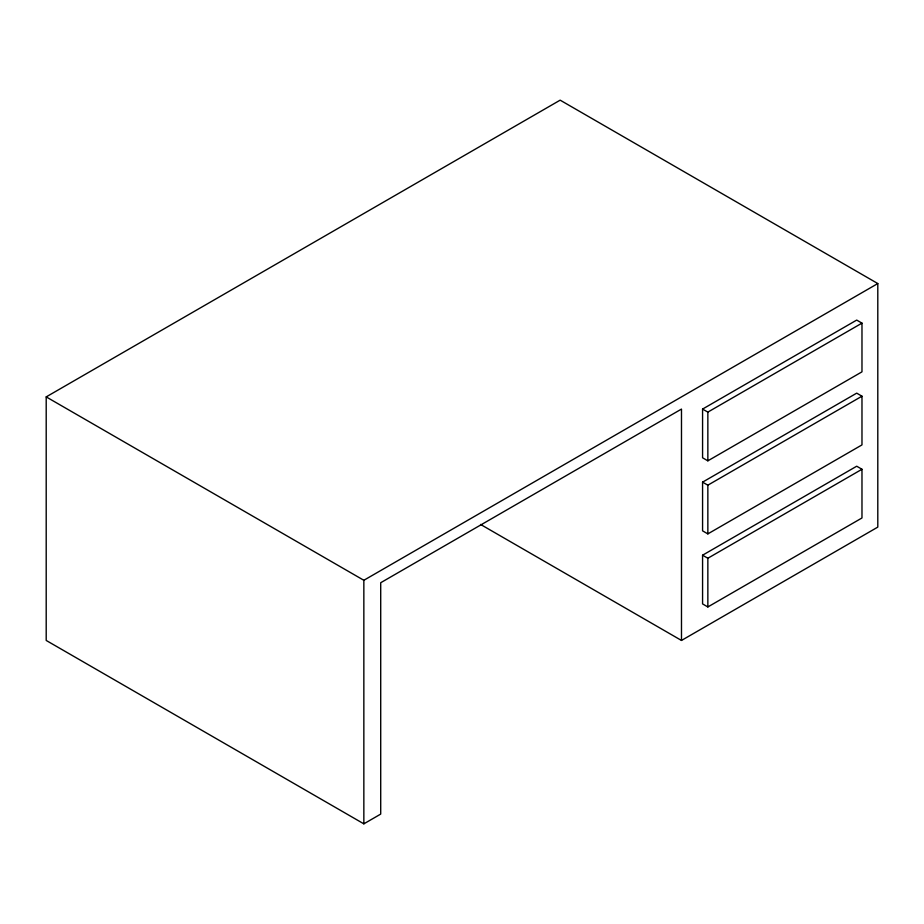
<?xml version="1.0" encoding="UTF-8"?>
<svg xmlns="http://www.w3.org/2000/svg" width="924" height="924" viewBox="0 0 924 924"><rect width="100%" height="100%" fill="white"/><g stroke="black" fill="none" stroke-linecap="round" stroke-linejoin="round"><path stroke-width="1.39" d="M681.485 640.447L681.485 409.078L380.711 582.721L380.711 814.09L363.848 823.838L46.2 640.447L46.2 396.893L560.152 100.162L877.8 283.553L877.8 527.107L681.485 640.447L480.561 524.439M46.2 396.893L363.848 580.284L877.8 283.553M702.575 409.078L856.71 320.085L861.976 323.134L861.976 371.841L707.853 460.833L702.575 457.784L702.575 409.078L707.853 412.116L861.976 323.134M702.575 482.143L856.71 393.15L861.976 396.2L861.976 444.906L707.853 533.887L702.575 530.85L702.575 482.143L707.853 485.181L861.976 396.2M702.575 555.208L856.71 466.216L861.976 469.265L861.976 517.971L707.853 606.952L702.575 603.915L702.575 555.208L707.853 558.246L861.976 469.265M707.853 412.116L707.853 460.833M707.853 485.181L707.853 533.887M707.853 558.246L707.853 606.952M363.848 580.284L363.848 823.838"/></g></svg>
